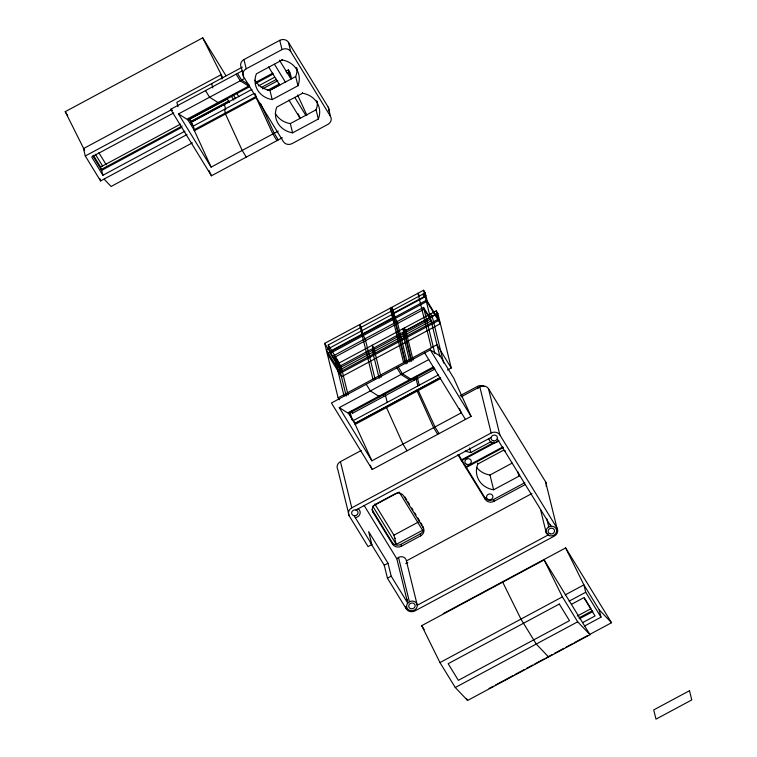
<?xml version="1.0" encoding="UTF-8"?>
<svg xmlns="http://www.w3.org/2000/svg" width="757" height="757" viewBox="0 0 757 757"><rect width="100%" height="100%" fill="white"/><g stroke="black" fill="none" stroke-linecap="round" stroke-linejoin="round"><path stroke-width="1.14" d="M84.699 150.596L65.234 111.657L202.725 37.85L225.974 75.747M243.953 59.557L279.74 40.348A6.463 5.801 -13.8 0 1 288.445 42.297L328.216 107.134L330.478 116.37A6.463 5.801 -13.8 0 1 327.895 124.385L292.107 143.603A6.463 5.801 -13.8 0 1 283.392 141.644L243.631 76.817L241.36 67.581A6.463 5.801 -13.8 0 1 243.953 59.557L246.224 68.792A6.463 5.801 -13.8 0 0 243.631 76.817M242.363 67.136L176.873 102.29L177.961 106.718M282.352 137.727L211.44 175.804L170.647 109.301L242.59 70.685M246.224 68.792L282.011 49.584A6.463 5.801 -13.8 0 1 290.716 51.533L330.478 116.37M187.036 134.509L100.577 180.923L85.286 155.989L171.744 109.576M173.732 112.935L91.692 156.973L102.905 175.255L184.945 131.216M278.273 131.075L211.127 167.127L178.501 113.929L244.634 78.425M282.001 59.425L282.143 60.002L256.396 73.826A22.256 19.966 -13.8 0 0 272.198 99.593L297.946 85.768L295.684 76.533A22.256 19.966 -13.8 0 0 296.981 68.111M249.11 85.882L187.386 119.01L194.521 130.649L256.245 97.511L255.336 93.821M255.554 82.418L272.794 73.164M256.065 83.251L273.305 73.997M182.182 126.022L101.192 169.502L100.586 167.042L180.563 124.101M189.922 119.076L227.365 98.978M190.49 121.555L228.917 100.936M192.221 125.227L191.407 121.905L251.911 89.421M258.421 85.929L274.696 77.195M291.615 78.946L290.035 72.483L288.408 69.833L286.212 71.007L286.666 72.861M102.905 175.255L101.693 170.334L181.652 127.403M191.001 122.388L229.428 101.76M261.184 87.585L276.608 79.305M287.622 73.391L289.089 72.606M194.521 130.649L193.385 126.031L254.078 93.452M262.575 88.891L277.781 80.725M267.249 90.499L279.418 83.97M269.785 90.244L279.929 84.803M254.92 80.11A22.256 19.966 -13.8 0 0 269.937 90.357L295.684 76.533M192.363 142.855L111.109 186.468L104.173 179.191M302.393 92.676L302.535 93.253L276.788 107.068A22.256 19.966 -13.8 0 0 292.59 132.835L318.337 119.019L316.076 109.784A22.256 19.966 -13.8 0 0 317.372 101.353M275.321 113.361A22.256 19.966 -13.8 0 0 290.328 123.609L316.076 109.784M339.287 399.753L338.105 397.813L324.715 343.337L423.598 290.253L425.226 292.893L427.27 301.21L438.294 319.189L341.293 371.261L330.27 353.282L328.226 344.974L425.226 292.893M393.886 312.859L425.907 295.665M425.188 296.716L326.305 349.8L340.584 373.069L439.467 319.984M329.815 351.437L394.794 316.549M330.27 353.282L427.27 301.21M344.038 395.93L334.092 355.44L423.56 307.408L430.695 319.047L341.237 367.079L348.106 395.059M341.293 371.261L339.25 362.944L436.25 310.872L437.877 313.521L451.257 368.006L447.491 370.031M404.91 330.837L436.931 313.644M437.877 313.521L338.994 366.606L346.233 396.081M338.105 397.813L436.978 344.728L451.257 368.006M439.703 355.809L430.307 349.904L331.424 402.989L372.207 469.482L471.091 416.397L453.755 378.159L439.476 354.891M459.404 408.515L461.363 412.783L371.895 460.805L339.268 407.616L428.736 359.584M433.562 366.842L348.154 412.697L355.298 424.327L440.706 378.481M434.073 367.675L348.665 413.521L339.268 407.616M351.38 411.306L352.573 413.246L434.944 369.028M353.396 420.542L438.511 374.847M440.195 377.648L354.787 423.494L371.895 460.805M355.298 424.327L355.071 423.409L440.479 377.554M460.161 395.684L477.478 386.392A6.463 5.801 -13.8 0 1 484.149 386.392M364.145 505.477L396.829 558.78L407.72 603.102L391.189 576.153L388.019 563.227L368.65 531.641L371.819 544.576L368.053 546.592L349.195 515.839L337.849 469.671A6.463 5.801 -13.8 0 1 340.442 461.647L361.24 450.481M461.098 396.876L479.824 386.827A6.463 5.801 -13.8 0 1 488.53 388.776L545.627 481.868L556.972 528.045A6.463 5.801 -13.8 0 1 554.379 536.06L414.997 610.89A6.463 5.801 -13.8 0 1 406.291 608.931L387.423 578.178L384.253 565.252L370.324 542.551M349.195 515.839A6.463 5.801 -13.8 0 1 351.787 507.824L491.161 432.995A6.463 5.801 -13.8 0 1 499.866 434.953L556.972 528.045M355.932 510.01L491.094 437.451M465.328 450.992A22.076 19.805 -13.8 0 0 470.788 452.554L491.009 441.7M398.116 492.561L372.756 506.168L396.214 544.406L422.576 530.25L399.128 492.012M461.051 460.095L494.397 442.202M461.458 460.767L498.967 440.631M465.337 467.078L502.847 446.942M465.744 467.75L503.254 447.614M519.595 474.194A22.076 19.805 -13.8 0 1 518.895 476.219L493.63 489.788A22.076 19.805 -13.8 0 1 477.828 464.022L503.093 450.453A22.076 19.805 -13.8 0 1 505.316 450.907M476.626 467.438A22.076 19.805 -13.8 0 0 489.997 475.018L512.234 463.076M396.214 544.406L393.943 535.171L418.28 522.103M372.103 509.47A6.463 5.801 -13.8 0 0 372.558 510.426L392.183 542.419A6.463 5.801 -13.8 0 0 400.888 544.368L420.182 534.016A6.463 5.801 -13.8 0 0 423.031 526.456M401.342 546.213L420.637 535.861A6.463 5.801 -13.8 0 0 423.229 527.837L403.604 495.854A6.463 5.801 -13.8 0 0 394.899 493.895L375.604 504.257A6.463 5.801 -13.8 0 0 373.012 512.271L392.637 544.264A6.463 5.801 -13.8 0 0 401.342 546.213L400.888 544.368M458.628 454.815L484.83 497.538A6.463 5.801 -13.8 0 0 493.545 499.497L524.781 482.729M457.862 454.673L485.284 499.383A6.463 5.801 -13.8 0 0 493.999 501.342L525.235 484.575M384.253 565.252L388.019 563.227M396.829 558.78A5.384 4.835 -13.8 0 1 402.582 556.849A5.384 4.835 -13.8 0 1 406.386 560.918L531.944 493.517M405.743 563.596L407.815 562.479M387.423 578.178L391.189 576.153M443.224 613.643L565.649 547.926L611.533 622.727L589.741 634.423M421.715 625.642L544.141 559.925L590.025 634.726L467.599 700.452L455.26 687.517L439.959 662.583L421.715 625.642L424.166 629.635M565.214 594.888L583.893 584.858L599.184 609.801L611.533 622.727M439.959 662.583L562.385 596.857L577.686 621.8L590.025 634.726M569.103 601.162L585.71 592.248L583.893 584.858L565.649 547.926M571.469 604.313L583.855 597.661L595.078 615.952L582.682 622.604M577.26 616.047L590.99 608.675L584.385 597.916M578.897 617.958L592.324 610.748M579.408 618.781L592.835 611.58M455.26 687.517L577.686 621.8M584.404 626.096L601.001 617.182L599.184 609.801M489.107 688.454L493.252 686.221M495.333 685.113L512.972 675.641M515.044 674.525L524.383 669.519M526.456 668.403L532.682 665.062M534.754 663.946L544.094 658.931M546.166 657.814L552.392 654.474M554.465 653.367L563.804 648.352M565.886 647.235L572.103 643.895M574.184 642.778L587.669 635.539M249.11 84.793L241.597 80.062L237.518 73.41M178.501 113.929L187.897 119.843L249.621 86.705L240.224 80.8L236.146 74.148M170.647 109.301L172.53 110.484M548.588 656.972L536.249 644.037L520.948 619.103L502.705 582.161M279.418 60.163L290.451 78.141L288.408 69.833M419.577 295.93L417.949 293.281L431.329 347.766M430.601 313.909L432.228 316.558L443.649 363.086M274.479 64.279L285.597 82.418M294.87 97.53L305.989 115.66M497.245 438.833L550.869 526.257L550.415 524.412M268.574 66.909L279.655 84.973M288.89 100.028L299.971 118.101M585.71 592.248L601.001 617.182M430.307 349.904L471.091 416.397M424.658 352.932L465.441 419.425M278.302 139.903L274.223 133.26L260.531 103.406M276.93 140.641L272.851 133.989L255.734 96.688L194.01 129.816L211.127 167.127M236.373 92.704L238.815 96.697M411.25 378.822L411.761 379.654L402.364 373.74L398.286 367.088M418.394 390.461L417.883 389.628L434.991 426.939L439.069 433.581M409.878 379.56L410.389 380.393L400.992 374.478L396.914 367.826M222.804 77.782L202.725 37.85M233.203 94.739L235.654 98.732M231.349 96.139L233.79 100.132M437.697 434.319L433.619 427.677L416.795 390.271M226.949 98.429L229.314 102.28M218.461 102.327L218.972 103.16L209.575 97.246L205.497 90.603M225.605 113.966L225.094 113.134L242.202 150.444L246.28 157.096M379.238 396.006L379.749 396.838L370.343 390.924L366.265 384.282M407.048 450.775L402.97 444.122L386.146 406.727M189.572 118.906L191.407 121.905M328.226 344.974L339.25 362.944M188.635 118.272L193.385 126.031M334.092 355.44L341.237 367.079M341.681 368.924L334.547 357.285L424.015 309.263L431.149 320.892L340.839 369.407L324.715 343.337M404.995 497.008L406.831 500.008M408.061 502.005L409.282 504.001M411.742 508.004L412.962 510M414.808 513L416.028 514.997M417.873 517.996L419.709 520.996M420.939 522.992L422.16 524.998M348.523 412.735L355.071 423.409M374.81 503.982L393.943 535.171M466.378 698.456L467.599 700.452M354.096 515.678L371.819 544.576M98.845 152.706L106.254 164.799M95.363 154.239L102.564 165.972M93.385 155.308L100.586 167.042M92.789 155.81L101.693 170.334M65.234 111.657L67.676 115.651M544.141 559.925L562.385 596.857M297.605 95.004L306.897 115.253M298.144 113.768L300.103 118.035M370.249 465.214L372.207 469.482M208.989 170.467L211.44 175.804M546.724 518.611L548.768 526.919M547.566 533.212L548.021 535.057L417.277 605.25L406.386 560.918M540.555 509.735L546.223 532.805M517.769 471.602L518.895 476.219M488.53 388.776L499.866 434.953M479.824 386.827L491.161 432.995M477.478 386.392L478.036 388.663M489.997 475.018L493.63 489.788M493.545 499.497L493.999 501.342M477.601 463.095L477.828 464.022M484.83 497.538L485.284 499.383M436.25 310.872L438.294 319.189M469.652 447.936L470.788 452.554M434.054 312.054L434.736 314.827M423.598 290.253L439.808 356.131M423.031 294.076L423.712 296.848M423.56 307.408L434.897 353.585M413.095 360.19L405.856 330.714L404.229 328.065L406.272 336.373L404.333 333.203L411.202 361.193M417.003 376.106L419.236 385.19M411.723 360.928L404.484 331.452L402.856 328.803L404.9 337.111L402.961 333.941L409.83 361.931M415.631 376.835L417.864 385.928M415.11 377.1L415.669 379.38M413.738 377.838L414.297 380.109M407.417 363.19L397.188 321.564L395.249 318.394L393.205 310.086L391.577 307.437L404.967 361.922M406.045 363.928L395.816 322.302L393.877 319.132L391.833 310.824L390.205 308.175L403.595 362.66M316.606 100.861L316.748 101.438M316.89 102.015L317.032 102.592M420.182 534.016L420.637 535.861M381.074 377.383L373.835 347.898L372.217 345.249L374.251 353.566L372.312 350.396L379.181 378.377M384.982 393.29L387.215 402.383M383.089 394.293L383.648 396.564M375.122 379.248L365.177 338.757L363.228 335.588L361.184 327.279L359.566 324.63L372.946 379.106M296.214 67.619L296.356 68.196M296.498 68.773L296.64 69.351M288.445 42.297L290.716 51.533M279.74 40.348L282.011 49.584M398.504 557.417L409.395 601.739M290.328 123.609L292.59 132.835M392.183 542.419L392.637 544.264M405.733 606.679L406.291 608.931M352.014 410.975L352.573 413.246M350.141 411.997L352.1 419.955M269.937 90.357L272.198 99.593M372.558 510.426L373.012 512.271M340.442 461.647L351.787 507.824M222 79.012L220.968 74.792L83.469 148.599L85.286 155.989M224.365 104.211L225.69 109.595M224.469 109.349L225.378 113.048M211.723 83.582L212.774 87.897M100.066 178.813L100.577 180.923M358.137 508.827A5.384 4.835 -13.8 0 1 359.972 513.956A5.384 4.835 -13.8 0 1 355.298 517.627M498.437 440.782A5.384 4.835 -13.8 0 1 492.693 442.713A5.384 4.835 -13.8 0 1 488.88 438.644M407.626 600.462A3.227 2.896 -13.8 0 1 406.992 599.289M545.627 481.868A6.463 5.801 -13.8 0 1 546.138 486.287M282.143 60.002A22.256 19.966 -13.8 0 1 297.946 85.768M302.535 93.253A22.256 19.966 -13.8 0 1 318.337 119.019M328.216 107.134A6.463 5.801 -13.8 0 1 328.879 110.957M395.57 538.255A6.463 5.801 -13.8 0 1 394.274 538.331M426.096 300.406L327.213 353.491L341.492 376.768L440.366 323.684L426.096 300.406M559.291 604.048L448.163 663.709L458.354 680.325L569.482 620.674L559.291 604.048M689.504 690.706L653.717 709.915L655.988 719.15L691.766 699.941L689.504 690.706M353.576 515.545A3.227 2.896 -13.8 0 0 358.033 512.319A3.227 2.896 -13.8 0 0 352.913 510.559A3.227 2.896 -13.8 0 0 353.576 515.545M410.199 610.577A5.384 4.835 -13.8 0 0 417.192 604.729A5.384 4.835 -13.8 0 0 408.43 602.392A5.384 4.835 -13.8 0 0 410.199 610.577M549.213 535.644A5.384 4.835 -13.8 0 0 556.632 530.26A5.384 4.835 -13.8 0 0 548.106 527.336A5.384 4.835 -13.8 0 0 549.213 535.644M493.195 440.792A3.227 2.896 -13.8 0 0 497.368 437.272A3.227 2.896 -13.8 0 0 492.097 435.89A3.227 2.896 -13.8 0 0 493.195 440.792M410.673 608.637A3.227 2.896 -13.8 0 0 415.129 605.411A3.227 2.896 -13.8 0 0 410.01 603.651A3.227 2.896 -13.8 0 0 410.673 608.637M550.055 533.817A3.227 2.896 -13.8 0 0 554.512 530.581A3.227 2.896 -13.8 0 0 549.393 528.831A3.227 2.896 -13.8 0 0 550.055 533.817M488.464 499.592A3.227 2.896 -13.8 0 0 492.911 496.365A3.227 2.896 -13.8 0 0 487.801 494.614A3.227 2.896 -13.8 0 0 488.464 499.592M466.842 464.353A3.227 2.896 -13.8 0 0 471.299 461.127A3.227 2.896 -13.8 0 0 466.18 459.367A3.227 2.896 -13.8 0 0 466.842 464.353"/></g></svg>
